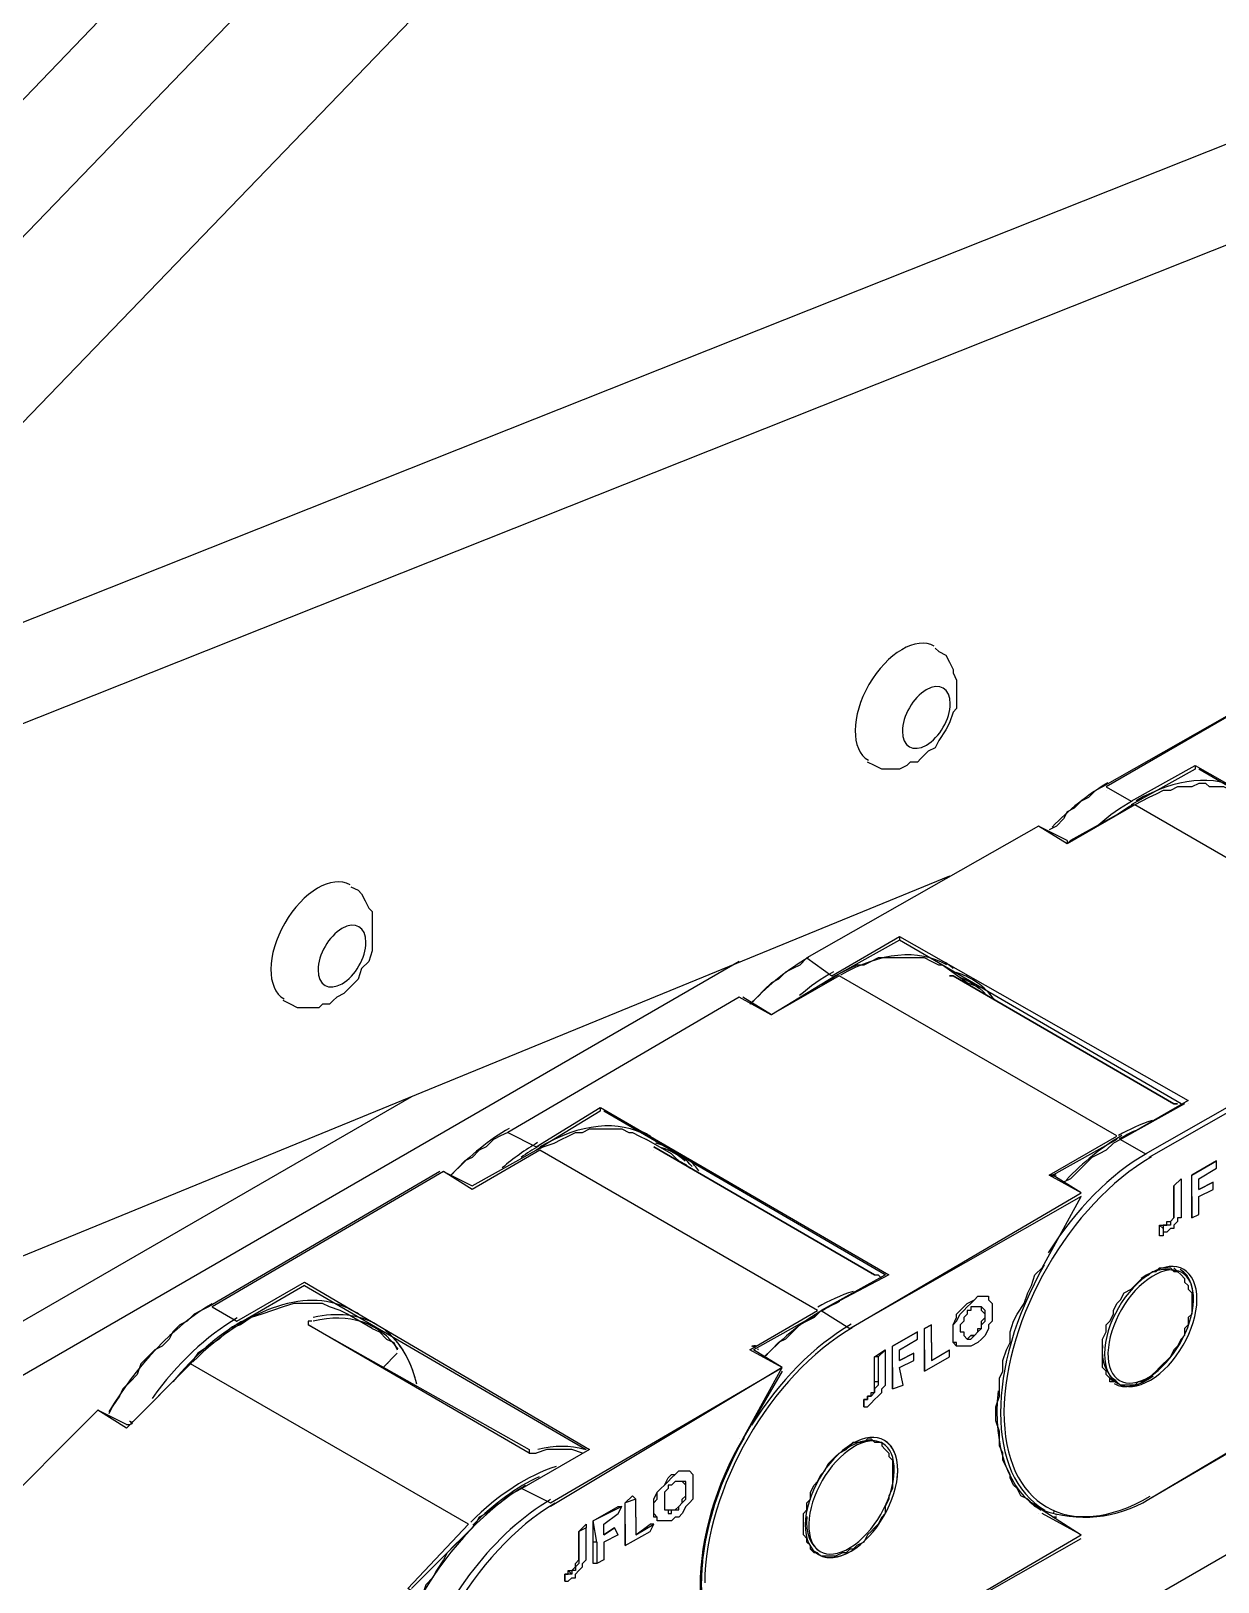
# Model space of a CAD drawing. Header units: millimetres. Extents: x 2758 to 41047, y 670 to 17125.
# Drawn here: x 35502.3 to 35641.1, y 7328.1 to 7509.6 of the extents above; entities that cross this region are included whole.
import ezdxf

# ---------------------------------------------------------------- set-up
doc = ezdxf.new("R2010")
doc.units = ezdxf.units.MM
doc.layers.add('PDF2_Geometría', color=7, linetype='Continuous')

# ---------------------------------------------------------------- blocks, each defined once
blk = doc.blocks.new('OH3A1-1$-$ASSY$$CENTER$TUB_-_v2$-$copia')
at = {"layer": 'PDF2_Geometría', "lineweight": -3}
for points in [[(16.26834954155816, 8.82084486219618), (16.51417287190755, 9.076667785644533)], [(16.57667541503906, 9.065836588541666), (16.42001512315538, 8.90334320068359)], [(16.28334893120659, 8.805011325412325), (16.53167215983073, 9.062500847710503)], [(17.39416164822048, 9.05416276719835), (16.53169674343533, 8.555849711100258)], [(16.41585286458333, 8.876675923665363), (16.80167049831814, 9.030003017849394)], [(16.42501831054687, 8.856675889756943), (16.81083594428168, 9.010002983940971)], [(16.78417629665798, 8.889172024197046), (16.76834360758463, 8.880005730523003), (16.76084391276042, 8.884172227647568), (16.70751274956597, 8.853340148925781), (16.71334584554036, 8.850006951226128), (16.7283452351888, 8.858339945475258)], [(16.66751098632812, 8.885838826497395), (16.66834428575304, 8.885005527072481), (16.67001088460286, 8.884172227647568), (16.67084418402778, 8.882505628797743), (16.67167748345269, 8.880839029947916), (16.67167748345269, 8.880005730523003), (16.6725107828776, 8.878339131673174), (16.6725107828776, 8.87667253282335), (16.6725107828776, 8.875839233398436), (16.6725107828776, 8.874172634548607), (16.6725107828776, 8.873339335123697), (16.6725107828776, 8.871672736273869), (16.67167748345269, 8.870839436848957), (16.67084418402778, 8.868339538574215), (16.67001088460286, 8.86667293972439), (16.66834428575304, 8.86417304144965), (16.66751098632812, 8.862506442599825), (16.6658443874783, 8.861673143174912), (16.66501108805339, 8.860839843749998), (16.66417778862847, 8.860006544325083), (16.66334448920356, 8.859173244900171), (16.66167789035373, 8.859173244900171), (16.66084459092882, 8.858339945475258), (16.65917799207899, 8.857506646050346), (16.65834469265408, 8.857506646050346), (16.65667809380425, 8.857506646050346), (16.65501149495442, 8.857506646050346), (16.6533448961046, 8.858339945475258), (16.65167829725477, 8.859173244900171)], [(16.76084391276041, 8.884172227647568), (16.70667945014105, 8.853340148925781), (16.70501285129123, 8.852506849500868), (16.7033462524414, 8.850840250651041), (16.70167965359157, 8.850006951226128), (16.70001305474175, 8.848340352376303), (16.69834645589192, 8.847507052951388), (16.697513156467, 8.845840454101562), (16.69584655761718, 8.844173855251732), (16.69417995876736, 8.843340555826822)], [(16.7283443874783, 8.858339097764757), (16.7283443874783, 8.85750579833984)], [(16.72834777832031, 8.858338250054253), (16.79584503173828, 8.820006476508244), (16.78001234266493, 8.8108401828342), (16.78667873806423, 8.807506985134546), (16.84084320068359, 8.838339063856337), (16.83334350585937, 8.8425055609809), (16.84917619493272, 8.851671854654947)], [(16.72917853461371, 8.858339097764757), (16.72917853461371, 8.858339097764757)], [(16.73917812771267, 8.85167270236545), (16.73751152886284, 8.852506001790365), (16.73667822943793, 8.852506001790365), (16.7350116305881, 8.853339301215279), (16.73334503173828, 8.853339301215279), (16.73167843288845, 8.853339301215279), (16.73084513346354, 8.85417260064019), (16.72917853461371, 8.85417260064019), (16.72751193576389, 8.853339301215279), (16.72584533691406, 8.853339301215279), (16.72417873806423, 8.853339301215279), (16.72251213921441, 8.852506001790365), (16.72084554036458, 8.852506001790365), (16.71917894151475, 8.85167270236545), (16.71751234266493, 8.850839402940537), (16.7158457438151, 8.850006103515625), (16.71417914496528, 8.849172804090712), (16.69917975531683, 8.840839809841578)], [(16.7283443874783, 8.85750579833984), (16.71334499782986, 8.849172804090712)], [(16.79501003689236, 8.819173177083332), (16.72917938232422, 8.857504950629338)], [(16.70751105414496, 8.852506001790363), (16.70751105414496, 8.852506001790363)], [(16.71417575412325, 8.849171956380207), (16.69834306504991, 8.840005662706162), (16.6916766696506, 8.844172159830727), (16.63751220703125, 8.81334008110894), (16.64334530300564, 8.809173583984373), (16.65917799207899, 8.818339877658419)], [(16.71334499782986, 8.849172804090712), (16.71334499782986, 8.849172804090712)], [(16.7791765001085, 8.811673482259113), (16.71417914496527, 8.849171956380207)], [(16.71417914496528, 8.848339504665796), (16.71417914496528, 8.848339504665796)], [(16.69834391276041, 8.840838962131075), (16.6916775173611, 8.84417215983073), (16.63751305474175, 8.81334008110894), (16.63584645589192, 8.811673482259115), (16.6341798570421, 8.8108401828342), (16.63251325819227, 8.810006883409287), (16.63084665934244, 8.808340284559462), (16.62918006049262, 8.807506985134546), (16.62751346164279, 8.805840386284721), (16.62584686279296, 8.804173787434896), (16.62418026394314, 8.802507188585068)], [(16.69167751736111, 8.844173007541231), (16.69167751736111, 8.844173007541231)], [(16.69834391276041, 8.840838962131075), (16.69834391276041, 8.840005662706162), (16.69917721218532, 8.840838962131075)], [(16.69834391276041, 8.840006510416666), (16.69834391276041, 8.840006510416666)], [(16.67083570692274, 8.83250257703993), (16.21168772379557, 8.644176907009548)], [(16.53084479437934, 8.8300052218967), (16.53251139322916, 8.829171922471787), (16.53334469265408, 8.828338623046875), (16.53417799207899, 8.826672024197046), (16.5350112915039, 8.825005425347221), (16.53584459092882, 8.82417212592231), (16.53584459092882, 8.822505527072481), (16.53584459092882, 8.820838928222656), (16.53584459092882, 8.820005628797743), (16.53584459092882, 8.818339029947918), (16.53584459092882, 8.817505730523003), (16.53584459092882, 8.815839131673178), (16.53584459092882, 8.815005832248263), (16.5350112915039, 8.812505933973524), (16.53334469265408, 8.810839335123699), (16.53251139322916, 8.808339436848957), (16.53084479437934, 8.806672837999132), (16.53001149495443, 8.805839538574215), (16.52917819552951, 8.805006239149305), (16.52751159667969, 8.80417293972439), (16.52667829725477, 8.80333964029948), (16.52584499782986, 8.802506340874565), (16.52417839898003, 8.802506340874565), (16.52334509955512, 8.801673041449654), (16.52167850070529, 8.801673041449654), (16.52001190185547, 8.801673041449654), (16.51834530300564, 8.801673041449654), (16.51667870415581, 8.802506340874565), (16.51501210530599, 8.80333964029948)], [(16.65917799207899, 8.818339029947916), (16.65917799207899, 8.817505730523003)], [(16.6591796875, 8.818339029947916), (16.72667694091797, 8.780007256401907), (16.71084425184462, 8.770840962727863), (16.71667734781901, 8.767507765028212), (16.77084181043837, 8.79833984375), (16.76417541503906, 8.802506340874565), (16.7791748046875, 8.811672634548607)], [(16.65917799207899, 8.817505730523003), (16.64417860243055, 8.809172736273869)], [(16.72500949435764, 8.779173956976996), (16.6591788397895, 8.817505730523003)], [(16.62167019314236, 8.812501695421007), (16.21502007378472, 8.577511257595486)], [(16.66917758517795, 8.811672634548607), (16.66834428575304, 8.811672634548607), (16.66667768690321, 8.812505933973524), (16.66501108805339, 8.813339233398438), (16.66417778862847, 8.813339233398438), (16.66251118977864, 8.813339233398438), (16.66084459092882, 8.813339233398438), (16.65917799207899, 8.813339233398438), (16.65751139322917, 8.813339233398438), (16.65584479437933, 8.813339233398438), (16.6541781955295, 8.813339233398438), (16.65251159667969, 8.812505933973524), (16.65084499782986, 8.811672634548607), (16.64917839898003, 8.811672634548607), (16.64751180013021, 8.810839335123697), (16.64584520128038, 8.810006035698782), (16.64417860243055, 8.809172736273869), (16.62917921278212, 8.800006442599825), (16.62251281738281, 8.80417293972439)], [(16.63751220703125, 8.812505933973524), (16.63751220703125, 8.812505933973524)], [(16.67501152886284, 8.807506137424044), (16.66917843288844, 8.811672634548607)], [(16.64500935872396, 8.809171888563368), (16.62917666965061, 8.800005594889322), (16.62167697482639, 8.804172092013888), (16.56751251220702, 8.772506713867188), (16.57417890760633, 8.769173516167532), (16.58917829725477, 8.77833980984158)], [(16.64334445529514, 8.809172736273869), (16.64334445529514, 8.809172736273869)], [(16.64501105414496, 8.808339436848957), (16.64501105414496, 8.808339436848957)], [(16.7100101047092, 8.771673414442274), (16.64501274956597, 8.809171888563368)], [(16.67084418402778, 8.809172736273869), (16.67084418402778, 8.809172736273869)], [(16.67167833116319, 8.809171888563368), (16.67084503173828, 8.809171888563368), (16.67167833116319, 8.809171888563368), (16.72334289550781, 8.779173109266493), (16.72417619493272, 8.779173109266493)], [(16.67167833116319, 8.809172736273869), (16.67167833116319, 8.809172736273869)], [(16.67167833116319, 8.809172736273869), (16.67167833116319, 8.809172736273869)], [(16.72417704264322, 8.779173109266493), (16.72334374321831, 8.779173109266493), (16.67167917887369, 8.809171888563368)], [(16.67501152886284, 8.807506137424044), (16.67751142713758, 8.806672837999132), (16.67917802598741, 8.805006239149305)], [(16.62167697482639, 8.804172092013888), (16.56751251220702, 8.772506713867188), (16.5658459133572, 8.771673414442274), (16.56417931450738, 8.77084011501736), (16.56251271565755, 8.769173516167532), (16.56084611680773, 8.768340216742622), (16.5591795179579, 8.766673617892794), (16.55751291910807, 8.765840318467882), (16.55584632025824, 8.764173719618055), (16.55417972140842, 8.76250712076823)], [(16.62167867024739, 8.803339640299477), (16.62167867024739, 8.803339640299477)], [(16.62167867024739, 8.803339640299477), (16.62167867024739, 8.803339640299477)], [(16.62917751736111, 8.800006442599825), (16.62917751736111, 8.800006442599825)], [(16.62917751736111, 8.799173143174912), (16.62917751736111, 8.799173143174912)], [(16.77167765299479, 8.797505696614582), (16.71751319037543, 8.766673617892794)], [(16.54500325520833, 8.780831231011282), (16.20418379041883, 8.58417256673177), (16.16001892089844, 8.507509019639754), (16.16001892089844, 8.36751471625434)], [(16.58917744954427, 8.778338962131075), (16.58917744954427, 8.777505662706162)], [(16.58918084038628, 8.778338962131075), (16.65667809380425, 8.739173889160156), (16.6408454047309, 8.730840894911024), (16.64751180013021, 8.726674397786457), (16.70167626274956, 8.758339775933157), (16.69417656792534, 8.762506273057724), (16.71000925699869, 8.771672566731771)], [(16.72584364149305, 8.779172261555988), (16.71084425184461, 8.770839267306856), (16.70917765299479, 8.770005967881941), (16.70751105414496, 8.768339369032116), (16.70584445529513, 8.767506069607204), (16.70417785644531, 8.766672770182291), (16.70251125759548, 8.765006171332464), (16.70084465874566, 8.763339572482638), (16.69917805989583, 8.76167297363281), (16.697511461046, 8.760839674207897)], [(16.72251213921441, 8.779173109266493), (16.72251213921441, 8.779173109266493)], [(16.72417873806423, 8.77833980984158), (16.72417873806423, 8.77833980984158)], [(16.72667778862847, 8.779173109266493), (16.72667778862847, 8.779173109266493)], [(16.58917744954427, 8.777506510416666), (16.57417805989583, 8.76834021674262)], [(16.65584309895833, 8.739173041449652), (16.59001244439019, 8.777504814995657)], [(16.55251227484809, 8.763339572482638), (16.5591786702474, 8.760006374782986), (16.57417805989583, 8.768339369032118), (16.57584465874566, 8.769172668457031), (16.5783445570204, 8.770005967881943), (16.58001115587023, 8.770839267306856), (16.58167775472005, 8.771672566731771), (16.58334435356987, 8.772505866156685), (16.5850109524197, 8.772505866156685), (16.58667755126953, 8.773339165581596), (16.58834415011936, 8.773339165581596), (16.59001074896918, 8.773339165581596), (16.59084404839409, 8.773339165581596), (16.59251064724392, 8.773339165581596), (16.59417724609375, 8.773339165581596), (16.59584384494358, 8.772505866156685), (16.59667714436849, 8.772505866156685), (16.59834374321831, 8.771672566731771), (16.60001034206814, 8.770839267306856)], [(16.56751166449653, 8.772506713867188), (16.56751166449653, 8.772506713867188)], [(16.60584513346354, 8.767506069607204), (16.60001203748915, 8.770839267306856)], [(16.71001180013021, 8.770839267306856), (16.69501241048177, 8.762506273057724)], [(16.71001180013021, 8.770839267306856), (16.71001180013021, 8.770839267306856)], [(16.57501051161024, 8.768338521321613), (16.55917782253689, 8.759172227647566), (16.55251142713758, 8.763338724772133), (16.49834696451822, 8.731673346625433), (16.50418006049262, 8.72834014892578), (16.52001274956597, 8.737506442599825)], [(16.57417805989583, 8.769172668457031), (16.57417805989583, 8.769172668457031)], [(16.57501220703125, 8.768339369032118), (16.57501220703125, 8.768339369032118)], [(16.64000956217448, 8.73084004720052), (16.57501220703125, 8.768338521321613)], [(16.60167778862847, 8.769172668457031), (16.60167778862847, 8.769172668457031)], [(16.60167778862847, 8.769172668457031), (16.60167778862847, 8.769172668457031)], [(16.60167778862847, 8.768339369032118), (16.60167778862847, 8.768339369032118)], [(16.60167948404948, 8.769171820746527), (16.65334404839409, 8.739173041449652), (16.654177347819, 8.739173041449652), (16.65501064724392, 8.738339742024738)], [(16.65334404839409, 8.739173041449652), (16.60167948404948, 8.769171820746527)], [(16.60584513346354, 8.767506069607204), (16.60667843288845, 8.766672770182291), (16.60751173231336, 8.765839470757378), (16.60917833116319, 8.765006171332464), (16.6100116305881, 8.76417287190755)], [(16.71084425184461, 8.770005967881943), (16.71084425184461, 8.770005967881943)], [(16.55167643229166, 8.763337877061632), (16.4975119696723, 8.73167249891493), (16.49584537082248, 8.730839199490015), (16.49417877197265, 8.730005900065102), (16.49251217312282, 8.728339301215279), (16.490845574273, 8.727506001790365), (16.48917897542317, 8.725839402940537), (16.48834567599825, 8.724172804090712), (16.48667907714843, 8.722506205240883), (16.48501247829861, 8.721672905815971), (16.48334587944878, 8.720006306966146), (16.48167928059895, 8.718339708116318), (16.48084598117404, 8.71583980984158), (16.47917938232421, 8.714173210991753), (16.47751278347439, 8.712506612141928), (16.47667948404947, 8.7108400132921), (16.47501288519965, 8.70834011501736), (16.47417958577474, 8.706673516167532)], [(16.55251057942708, 8.763339572482638), (16.55251057942708, 8.763339572482638)], [(16.71667819552951, 8.766672770182291), (16.71667819552951, 8.766672770182291)], [(16.73334418402778, 8.765839470757378), (16.72751108805339, 8.762506273057722)], [(16.72751193576389, 8.758339775933157), (16.72751193576389, 8.762506273057722), (16.73334503173828, 8.765839470757378)], [(16.72751193576389, 8.757506476508246), (16.72751193576389, 8.752506679958765), (16.72917853461371, 8.75333997938368), (16.72917853461371, 8.757506476508246), (16.73251173231337, 8.759173075358072), (16.73251173231337, 8.760839674207899), (16.72917853461371, 8.759173075358072), (16.72917853461371, 8.76167297363281), (16.73334503173828, 8.76417287190755), (16.73334503173828, 8.765839470757378)], [(16.55917867024739, 8.760006374782986), (16.55917867024739, 8.760006374782986)], [(16.70167711046007, 8.758339775933157), (16.69501071506076, 8.762506273057722)], [(16.69584486219618, 8.761672973632812), (16.69584486219618, 8.761672973632812)], [(16.72501118977864, 8.761672973632812), (16.72334459092882, 8.760006374782986), (16.72334459092882, 8.755006578233507), (16.72334459092882, 8.75333997938368), (16.72334459092882, 8.752506679958765), (16.7225112915039, 8.751673380533852), (16.7225112915039, 8.75084008110894), (16.72167799207899, 8.75084008110894), (16.72084469265408, 8.75084008110894), (16.72084469265408, 8.750006781684029), (16.72001139322916, 8.75084008110894)], [(16.72501118977864, 8.761672973632812), (16.72501118977864, 8.755839877658419), (16.72501118977864, 8.755006578233507), (16.72501118977864, 8.75333997938368), (16.72501118977864, 8.752506679958765), (16.72417789035373, 8.752506679958765), (16.72417789035373, 8.751673380533852), (16.72334459092882, 8.75084008110894), (16.72334459092882, 8.750006781684029), (16.7225112915039, 8.750006781684029), (16.72167799207899, 8.749173482259115), (16.72084469265408, 8.749173482259115), (16.72084469265408, 8.7483401828342)], [(16.72334459092882, 8.755006578233507), (16.72334459092882, 8.760006374782986), (16.72501118977864, 8.761672973632812)], [(16.72751193576389, 8.757506476508246), (16.72751193576389, 8.762506273057722)], [(16.72917853461371, 8.759173075358072), (16.73251173231337, 8.760839674207899)], [(16.55917867024739, 8.759173075358072), (16.55917867024739, 8.759173075358072)], [(16.70167711046007, 8.757505628797743), (16.64751264784071, 8.726673550075954)], [(16.69251166449653, 8.740839640299477), (16.70167795817057, 8.757505628797743)], [(16.69251166449653, 8.740839640299477), (16.70167795817057, 8.757505628797743)], [(16.70167880588107, 8.757506476508246), (16.70167880588107, 8.757506476508246)], [(16.72751193576389, 8.752506679958765), (16.72751193576389, 8.758339775933157)], [(16.72751193576389, 8.757506476508246), (16.72751193576389, 8.758339775933157)], [(16.72001139322916, 8.748339335123697), (16.72001139322916, 8.750839233398438), (16.72084469265407, 8.750839233398438), (16.72167799207899, 8.750839233398438), (16.72167799207899, 8.75167253282335), (16.7225112915039, 8.75167253282335), (16.72334459092882, 8.752505832248263), (16.72334459092882, 8.753339131673174), (16.72334459092882, 8.755005730523003)], [(16.72084554036458, 8.750005933973524), (16.72084554036458, 8.748339335123697), (16.72001224093967, 8.748339335123697)], [(16.65584479437933, 8.739172193739149), (16.6408454047309, 8.730839199490015), (16.63917880588108, 8.72917260064019), (16.63751220703125, 8.728339301215277), (16.63584560818142, 8.727506001790365), (16.63417900933159, 8.725839402940537), (16.63251241048177, 8.724172804090712), (16.63084581163194, 8.723339504665798), (16.62917921278212, 8.721672905815971), (16.62751261393229, 8.720006306966146)], [(16.65251159667969, 8.739173041449652), (16.65251159667969, 8.739173041449652)], [(16.65334404839409, 8.739173041449652), (16.654177347819, 8.739173041449652), (16.65501064724392, 8.738339742024738)], [(16.6541781955295, 8.738338894314236), (16.6541781955295, 8.738338894314236)], [(16.65501234266493, 8.738338894314236), (16.65501234266493, 8.738338894314236)], [(16.65667724609375, 8.739173041449652), (16.65667724609375, 8.739173041449652)], [(16.69251166449653, 8.684173583984375), (16.6908450656467, 8.685006883409287), (16.69001176622179, 8.6858401828342), (16.68917846679687, 8.686673482259115), (16.68751186794705, 8.687506781684029), (16.68667856852214, 8.689173380533852), (16.68584526909722, 8.690006679958765), (16.68501196967231, 8.69167327880859), (16.68501196967231, 8.692506578233507), (16.68417867024739, 8.694173177083332), (16.68334537082248, 8.695839775933157), (16.68334537082248, 8.697506374782986), (16.68251207139757, 8.699172973632812), (16.68251207139757, 8.700839572482638), (16.68251207139757, 8.702506171332466), (16.68167877197265, 8.705006069607204), (16.68167877197265, 8.706672668457031), (16.68167877197265, 8.708339267306856), (16.68251207139757, 8.710839165581596), (16.68251207139757, 8.712505764431423), (16.68251207139757, 8.715005662706162), (16.68334537082248, 8.71667226155599), (16.68334537082248, 8.719172159830727), (16.68417867024739, 8.721672058105465), (16.68501196967231, 8.723338656955294), (16.68501196967231, 8.725838555230032), (16.68584526909722, 8.728338453504774), (16.68667856852214, 8.7300050523546), (16.68834516737196, 8.732504950629341), (16.68917846679687, 8.73500484890408), (16.69001176622179, 8.736671447753906), (16.6908450656467, 8.739171346028646), (16.69251166449653, 8.740837944878471)], [(16.69251166449653, 8.740839640299477), (16.69251166449653, 8.740839640299477)], [(16.70917765299479, 8.714173210991753), (16.70834435356988, 8.714173210991753), (16.70834435356988, 8.715006510416666), (16.70751105414496, 8.71583980984158), (16.70751105414496, 8.716673109266493), (16.70667775472005, 8.717506408691406), (16.70667775472005, 8.718339708116316), (16.70667775472005, 8.719173007541231), (16.70667775472005, 8.720839606391058), (16.70667775472005, 8.721672905815971), (16.70667775472005, 8.723339504665798), (16.70667775472005, 8.724172804090712), (16.70751105414496, 8.725839402940535), (16.70751105414496, 8.727506001790363), (16.70834435356988, 8.728339301215277), (16.70917765299479, 8.730005900065102), (16.70917765299479, 8.730839199490015), (16.7100109524197, 8.73250579833984), (16.71084425184461, 8.733339097764754), (16.71167755126953, 8.735005696614582), (16.71334415011935, 8.735838996039496), (16.71417744954427, 8.736672295464407), (16.71501074896918, 8.737505594889322), (16.71584404839409, 8.738338894314236), (16.71751064724392, 8.739172193739149), (16.71834394666883, 8.740005493164062), (16.71917724609375, 8.740005493164062), (16.72001054551866, 8.740838792588972), (16.72084384494357, 8.740838792588972), (16.72167714436849, 8.740838792588972), (16.7225104437934, 8.740838792588972), (16.72334374321831, 8.740005493164062), (16.72417704264322, 8.740005493164062)], [(16.72417873806423, 8.740005493164062), (16.72501203748915, 8.739172193739149), (16.72584533691406, 8.738338894314236), (16.72584533691406, 8.737505594889322), (16.72667863633897, 8.736672295464407), (16.72667863633897, 8.735838996039497), (16.72751193576389, 8.735005696614582), (16.72751193576389, 8.734172397189669), (16.72751193576389, 8.73250579833984), (16.72751193576389, 8.73167249891493), (16.72751193576389, 8.730005900065102), (16.72667863633897, 8.72917260064019), (16.72667863633897, 8.727506001790365), (16.72584533691406, 8.72667270236545), (16.72584533691406, 8.725006103515625), (16.72501203748915, 8.724172804090712), (16.72417873806423, 8.722506205240883), (16.72334543863932, 8.721672905815971), (16.72251213921441, 8.720006306966146), (16.72167883978949, 8.719173007541231), (16.72084554036458, 8.718339708116318), (16.72001224093967, 8.717506408691406), (16.71917894151475, 8.716673109266493), (16.71834564208984, 8.71583980984158), (16.71751234266493, 8.715006510416666), (16.7158457438151, 8.714173210991753), (16.71501244439019, 8.714173210991753), (16.71417914496528, 8.713339911566841), (16.71334584554036, 8.713339911566841), (16.71167924669054, 8.713339911566841), (16.71084594726562, 8.713339911566841), (16.71001264784071, 8.714173210991753), (16.7091793484158, 8.714173210991753)], [(16.72334459092882, 8.740839640299477), (16.72417789035373, 8.740006340874565)], [(16.52001105414496, 8.736672295464407), (16.50417836507162, 8.727506001790363)], [(16.52001105414496, 8.736672295464407), (16.52001105414496, 8.736672295464407)], [(16.52001105414496, 8.736672295464407), (16.52001105414496, 8.736672295464407)], [(16.52001274956597, 8.736672295464407), (16.58584340413411, 8.698340521918402)], [(16.52001444498697, 8.737504747178818), (16.58667839898003, 8.698339674207899), (16.57084570990668, 8.689173380533852), (16.57751210530599, 8.6858401828342), (16.63167656792534, 8.717505560980904), (16.62417687310113, 8.721672058105465), (16.64000956217448, 8.730838351779513)], [(16.53001064724392, 8.730005900065102), (16.52834404839409, 8.730839199490015), (16.52584415011936, 8.73167249891493), (16.52417755126952, 8.73250579833984), (16.52167765299479, 8.73250579833984), (16.52001105414496, 8.73250579833984), (16.51751115587022, 8.73250579833984), (16.51501125759548, 8.73167249891493), (16.51251135932074, 8.730839199490015), (16.510011461046, 8.730005900065102), (16.50751156277127, 8.72917260064019), (16.50501166449653, 8.727506001790363), (16.50251176622179, 8.72667270236545), (16.50001186794705, 8.724172804090712), (16.49751196967231, 8.722506205240883), (16.49501207139756, 8.720839606391058), (16.49334547254774, 8.718339708116318), (16.47917938232422, 8.704173617892794)], [(16.49834526909722, 8.73167249891493), (16.49834526909722, 8.73167249891493)], [(16.64001125759548, 8.730839199490015), (16.64001125759548, 8.730839199490015)], [(16.67251247829861, 8.722506205240883), (16.67251247829861, 8.723339504665798), (16.6716791788737, 8.723339504665798), (16.6716791788737, 8.724172804090712), (16.6716791788737, 8.725006103515625), (16.6716791788737, 8.72667270236545), (16.6716791788737, 8.727506001790363), (16.67251247829861, 8.72917260064019), (16.67251247829861, 8.730005900065102), (16.67334577772352, 8.730839199490015), (16.67417907714844, 8.73167249891493), (16.67501237657335, 8.73250579833984), (16.67667897542317, 8.733339097764757), (16.67751227484808, 8.734172397189669), (16.678345574273, 8.734172397189669), (16.67917887369792, 8.734172397189669), (16.68001217312283, 8.734172397189669)], [(16.67667812771267, 8.725006103515625), (16.67584482828775, 8.725006103515625), (16.67667812771267, 8.725006103515625), (16.67751142713758, 8.725839402940537), (16.67751142713758, 8.72667270236545), (16.6783447265625, 8.72667270236545), (16.6783447265625, 8.727506001790365), (16.6783447265625, 8.728339301215279), (16.67917802598741, 8.72917260064019), (16.67917802598741, 8.730005900065102), (16.6783447265625, 8.730839199490015), (16.6783447265625, 8.73167249891493)], [(16.67667812771267, 8.733339097764757), (16.67667812771267, 8.733339097764757)], [(16.68001132541232, 8.734172397189669), (16.68001132541232, 8.734172397189669)], [(16.50417751736111, 8.727506001790363), (16.50417751736111, 8.727506001790363)], [(16.52084520128038, 8.727506001790363), (16.52084520128038, 8.727506001790363)], [(16.52084520128038, 8.727506001790363), (16.52084520128038, 8.727506001790363)], [(16.572509765625, 8.697506374782986), (16.52084520128038, 8.72750515407986)], [(16.5216793484158, 8.728338453504774), (16.52084604899088, 8.728338453504774), (16.52084604899088, 8.72750515407986), (16.5725106133355, 8.698339674207899), (16.5725106133355, 8.697506374782986), (16.57334391276042, 8.697506374782986), (16.57417721218533, 8.697506374782986)], [(16.52167765299479, 8.728339301215277), (16.52167765299479, 8.728339301215277)], [(16.52167765299479, 8.727506001790363), (16.52167765299479, 8.727506001790363)], [(16.52167765299479, 8.727506001790363), (16.52167765299479, 8.727506001790363)], [(16.53584459092882, 8.72667270236545), (16.53001149495442, 8.730005900065105)], [(16.64001125759548, 8.730005900065102), (16.62501186794704, 8.721672905815971)], [(16.6408454047309, 8.730005900065102), (16.6408454047309, 8.730005900065102)], [(16.66501193576389, 8.716673109266493), (16.66501193576389, 8.721672905815971), (16.66501193576389, 8.72667270236545), (16.66667853461371, 8.727506001790365)], [(16.66667853461371, 8.723339504665798), (16.66667853461371, 8.727506001790363), (16.66501193576389, 8.72667270236545)], [(16.53584459092882, 8.72667270236545), (16.53751118977864, 8.725839402940537), (16.53917778862847, 8.724172804090712), (16.5408443874783, 8.723339504665798), (16.54167768690321, 8.721672905815971)], [(16.64751180013021, 8.72667270236545), (16.64751180013021, 8.72667270236545)], [(16.65751139322916, 8.717506408691406), (16.65751139322916, 8.722506205240883), (16.66334448920355, 8.725839402940537)], [(16.65751139322916, 8.717505560980902), (16.65751139322916, 8.712505764431423), (16.6600112915039, 8.713339063856337), (16.65917799207899, 8.717505560980902), (16.66251118977864, 8.719172159830727), (16.66251118977864, 8.720838758680555), (16.65917799207899, 8.719172159830727), (16.65917799207899, 8.721672058105465), (16.66334448920355, 8.724171956380207), (16.66334448920355, 8.725838555230032)], [(16.66334533691406, 8.725839402940537), (16.65751224093967, 8.722506205240883)], [(16.66501193576389, 8.721672905815971), (16.66501193576389, 8.72667270236545)], [(16.66667853461371, 8.723339504665798), (16.66667853461371, 8.719173007541231), (16.67084503173828, 8.721672905815971)], [(16.67167833116319, 8.725006103515625), (16.67167833116319, 8.725006103515625)], [(16.67417738172743, 8.725006103515625), (16.67501068115234, 8.724172804090712), (16.67584398057725, 8.725006103515625)], [(16.71751234266493, 8.686673482259113), (16.77167680528429, 8.718338860405815), (16.76167721218533, 8.723338656955294)], [(16.53834533691406, 8.717505560980902), (16.54167853461371, 8.720838758680555)], [(16.53834533691406, 8.717505560980902), (16.54167853461371, 8.720838758680555)], [(16.54167853461371, 8.721672905815971), (16.54167853461371, 8.721672905815971)], [(16.54167853461371, 8.721672905815971), (16.54167853461371, 8.721672905815971)], [(16.54167853461371, 8.721672905815971), (16.54167853461371, 8.721672905815971)], [(16.63167826334635, 8.717505560980902), (16.62501186794704, 8.721672058105465)], [(16.62584431966146, 8.721672905815971), (16.62584431966146, 8.721672905815971)], [(16.6541781955295, 8.71417236328125), (16.6541781955295, 8.713339063856337), (16.6533448961046, 8.712505764431423), (16.6533448961046, 8.711672465006508), (16.65251159667969, 8.710839165581596), (16.65167829725477, 8.710839165581596), (16.65167829725477, 8.710005866156685), (16.65084499782986, 8.710005866156685), (16.65084499782986, 8.708339267306856), (16.65167829725477, 8.708339267306856), (16.65251159667969, 8.709172566731771), (16.6533448961046, 8.710005866156685), (16.6541781955295, 8.710839165581596), (16.65501149495442, 8.711672465006508), (16.65501149495442, 8.712505764431423), (16.65584479437933, 8.713339063856337), (16.65584479437933, 8.71417236328125), (16.65584479437933, 8.715838962131075), (16.65584479437933, 8.721672058105465)], [(16.65334404839409, 8.71417236328125), (16.65334404839409, 8.72000545925564), (16.65584394666883, 8.721672058105465)], [(16.65584479437933, 8.721672905815971), (16.6541781955295, 8.720006306966145), (16.6533448961046, 8.720006306966145)], [(16.6541781955295, 8.720006306966145), (16.6541781955295, 8.714173210991753), (16.6533448961046, 8.714173210991753)], [(16.65751139322916, 8.717506408691406), (16.65751139322916, 8.722506205240883)], [(16.65917799207899, 8.719172159830727), (16.66251118977864, 8.720838758680555)], [(16.66501193576389, 8.721672905815971), (16.66501193576389, 8.721672905815971)], [(16.66501193576389, 8.721672905815971), (16.66501193576389, 8.716673109266493), (16.67084503173828, 8.720006306966145), (16.67084503173828, 8.721672905815971)], [(16.66667853461371, 8.719173007541231), (16.67084503173828, 8.721672905815971)], [(16.6725107828776, 8.722506205240883), (16.6725107828776, 8.722506205240883)], [(16.49334377712673, 8.718338012695312), (16.4783443874783, 8.703338623046875), (16.47167799207899, 8.70750512017144), (16.42084672715929, 8.656673855251736), (16.42667982313368, 8.653340657552082), (16.44167921278211, 8.667506747775606)], [(16.49334547254774, 8.718339708116318), (16.49334547254774, 8.718339708116318)], [(16.55834282769097, 8.680840386284721), (16.49334547254774, 8.718338860405815)], [(16.63167656792534, 8.717505560980902), (16.57751210530599, 8.685006883409285)], [(16.6225111219618, 8.700839572482638), (16.63167741563585, 8.717505560980904)], [(16.63167826334635, 8.716672261555988), (16.6225119696723, 8.700839572482638)], [(16.63167826334635, 8.717505560980902), (16.63167826334635, 8.717505560980902)], [(16.65751139322916, 8.712505764431423), (16.65751139322916, 8.717505560980902)], [(16.65751139322916, 8.717505560980902), (16.65751139322916, 8.717505560980902)], [(16.71751234266493, 8.686673482259113), (16.77084350585937, 8.718338860405815)], [(16.65084499782986, 8.708339267306856), (16.65084499782986, 8.710005866156685), (16.65167829725477, 8.710005866156685), (16.65167829725477, 8.710839165581596), (16.65251159667969, 8.710839165581596), (16.65251159667969, 8.711672465006512), (16.6533448961046, 8.711672465006512), (16.6533448961046, 8.712505764431423), (16.6533448961046, 8.713339063856337), (16.6533448961046, 8.71417236328125)], [(16.70834520128038, 8.715005662706162), (16.70917850070529, 8.71417236328125)], [(16.47834269205729, 8.704171074761282), (16.47167629665798, 8.707504272460938), (16.42084503173828, 8.656673007541231), (16.41834513346354, 8.654173109266493), (16.41667853461371, 8.652506510416666), (16.41501193576388, 8.650006612141924), (16.41334533691406, 8.647506713867188), (16.41167873806423, 8.645006815592447), (16.41001213921441, 8.642506917317707), (16.40834554036458, 8.640007019042965), (16.40667894151475, 8.637507120768227), (16.40501234266493, 8.634173923068575), (16.40417904324001, 8.631674024793837), (16.40251244439019, 8.629174126519096), (16.40167914496527, 8.625840928819441), (16.40084584554036, 8.623341030544704), (16.40001254611545, 8.620841132269964), (16.39917924669054, 8.617507934570312), (16.39917924669054, 8.615008036295572)], [(16.47167799207899, 8.707505967881943), (16.47167799207899, 8.707505967881943)], [(16.47167799207899, 8.707505967881943), (16.47167799207899, 8.707505967881943)], [(16.4783443874783, 8.704172770182291), (16.47917768690321, 8.704172770182291)], [(16.58667670355903, 8.698338826497395), (16.57084401448568, 8.689172532823347), (16.56917741563585, 8.688339233398436), (16.56751081678602, 8.687505933973522), (16.5658442179362, 8.685839335123697), (16.56417761908637, 8.685006035698782), (16.56251102023654, 8.683339436848957), (16.56084442138672, 8.682506137424044), (16.56001112196181, 8.680839538574215), (16.55834452311198, 8.67917293972439), (16.55667792426215, 8.677506340874565), (16.55501132541233, 8.675839742024738), (16.5533447265625, 8.67417314317491), (16.55251142713759, 8.672506544325083), (16.55084482828776, 8.670006646050346), (16.55001152886284, 8.66834004720052), (16.54834493001302, 8.666673448350691), (16.54751163058811, 8.664173550075954)], [(16.5850118001302, 8.697506374782986), (16.58251190185547, 8.698339674207899), (16.58001200358073, 8.698339674207899), (16.57667880588108, 8.698339674207899), (16.57417890760633, 8.697506374782986)], [(16.58667839898003, 8.698338826497395), (16.58667839898003, 8.698338826497395)], [(16.62167867024739, 8.700839572482638), (16.62167867024739, 8.700839572482638)], [(16.64001125759548, 8.674173143174912), (16.63917795817057, 8.674173143174912), (16.63834465874566, 8.675006442599825), (16.63834465874566, 8.67583974202474), (16.63751135932075, 8.676673041449654), (16.63751135932075, 8.677506340874565), (16.63667805989583, 8.678339640299477), (16.63667805989583, 8.67917293972439), (16.63667805989583, 8.680839538574215), (16.63667805989583, 8.681672837999132), (16.63667805989583, 8.683339436848957), (16.63751135932075, 8.684172736273872), (16.63751135932075, 8.685839335123697), (16.63834465874566, 8.68667263454861), (16.63834465874566, 8.688339233398438), (16.63917795817057, 8.690005832248263), (16.64001125759548, 8.690839131673178), (16.64084455702039, 8.692505730523003), (16.64167785644531, 8.693339029947916), (16.64251115587022, 8.695005628797743), (16.64334445529514, 8.695838928222656), (16.64417775472005, 8.696672227647568), (16.64501105414496, 8.697505527072481), (16.64667765299479, 8.698338826497396), (16.64751095241969, 8.69917212592231), (16.64834425184461, 8.700005425347221), (16.64917755126953, 8.700005425347221), (16.65084415011936, 8.700005425347221), (16.65167744954427, 8.700838724772133), (16.65251074896918, 8.700838724772133), (16.65334404839409, 8.700005425347221), (16.654177347819, 8.700005425347221), (16.65501064724392, 8.700005425347221)], [(16.65501064724392, 8.700005425347221), (16.65501064724392, 8.699172125922308), (16.65584394666883, 8.698338826497395), (16.65667724609375, 8.697505527072481), (16.65667724609375, 8.696672227647566), (16.65751054551866, 8.695838928222656), (16.65751054551866, 8.695005628797743), (16.65751054551866, 8.69417232937283), (16.65751054551866, 8.692505730523003), (16.65751054551866, 8.69167243109809), (16.65751054551866, 8.690005832248263), (16.65751054551866, 8.689172532823347), (16.65667724609375, 8.687505933973524), (16.65667724609375, 8.68667263454861), (16.65584394666883, 8.685006035698782), (16.65584394666883, 8.683339436848957), (16.65501064724392, 8.682506137424044), (16.654177347819, 8.680839538574215), (16.65334404839409, 8.680006239149305), (16.65251074896918, 8.67917293972439), (16.65167744954427, 8.678339640299477), (16.65084415011936, 8.676673041449652), (16.64917755126953, 8.675839742024738), (16.64834425184461, 8.675006442599825), (16.64751095241969, 8.675006442599825), (16.64667765299479, 8.67417314317491), (16.64584435356988, 8.67417314317491), (16.64417775472005, 8.67333984375), (16.64334445529514, 8.67333984375), (16.64251115587022, 8.67333984375), (16.64167785644531, 8.67333984375), (16.64084455702039, 8.67333984375), (16.64001125759548, 8.67417314317491)], [(16.65334404839409, 8.700005425347221), (16.65501064724392, 8.700005425347221)], [(16.572511461046, 8.697506374782986), (16.572511461046, 8.697506374782986)], [(16.572511461046, 8.697506374782986), (16.57334476047092, 8.697506374782986), (16.57417805989583, 8.697506374782986)], [(16.57417805989583, 8.697506374782986), (16.57417805989583, 8.697506374782986)], [(16.60251193576389, 8.681672837999132), (16.60251193576389, 8.682506137424044), (16.60167863633898, 8.682506137424044), (16.60167863633898, 8.683339436848957), (16.60167863633898, 8.684172736273872), (16.60167863633898, 8.685839335123697), (16.60167863633898, 8.68667263454861), (16.60251193576389, 8.688339233398438), (16.6033452351888, 8.68917253282335), (16.60417853461371, 8.690005832248263), (16.60501183403862, 8.691672431098091), (16.60584513346354, 8.692505730523003), (16.60667843288845, 8.692505730523003), (16.60751173231337, 8.693339029947916), (16.60834503173828, 8.693339029947916), (16.60917833116319, 8.693339029947916), (16.61001163058811, 8.693339029947916)], [(16.60501098632812, 8.68417273627387), (16.60584428575304, 8.68417273627387), (16.60667758517795, 8.68417273627387), (16.60751088460286, 8.685006035698782), (16.60834418402778, 8.685839335123697), (16.60834418402778, 8.68667263454861), (16.60917748345269, 8.687505933973524), (16.60917748345269, 8.688339233398436), (16.60917748345269, 8.689172532823347), (16.60917748345269, 8.690005832248263), (16.60834418402778, 8.690839131673174)], [(16.60667758517795, 8.692505730523003), (16.60667758517795, 8.692505730523003)], [(16.6100107828776, 8.693339029947916), (16.6100107828776, 8.693339029947916)], [(16.57167900933159, 8.68917253282335), (16.57167900933159, 8.68917253282335)], [(16.59501139322916, 8.675839742024738), (16.59501139322916, 8.680839538574215), (16.59501139322916, 8.685839335123697), (16.59667799207899, 8.687505933973522)], [(16.59751213921441, 8.682506137424044), (16.59751213921441, 8.68667263454861), (16.5966788397895, 8.687505933973524)], [(16.71667819552951, 8.687505933973524), (16.71667819552951, 8.687505933973524)], [(16.57751125759548, 8.685839335123697), (16.57751125759548, 8.685839335123697)], [(16.58751085069444, 8.676673041449652), (16.58751085069444, 8.681672837999129), (16.59334394666883, 8.685006035698782)], [(16.59334479437934, 8.685006035698782), (16.59417809380425, 8.685006035698782), (16.58751169840495, 8.681672837999129)], [(16.59334479437934, 8.678339640299477), (16.59251149495443, 8.680006239149305), (16.59001159667969, 8.678339640299477), (16.59001159667969, 8.680839538574215), (16.59334479437934, 8.683339436848957), (16.59417809380425, 8.685006035698782)], [(16.59501139322916, 8.680839538574215), (16.59501139322916, 8.685839335123697)], [(16.59751213921441, 8.68667263454861), (16.59501224093967, 8.685839335123697)], [(16.60167778862847, 8.68417273627387), (16.60167778862847, 8.68417273627387)], [(16.69251166449653, 8.68417273627387), (16.69001176622179, 8.685839335123697)], [(16.69251166449653, 8.68417273627387), (16.70167795817057, 8.678339640299477)], [(16.44168090820312, 8.6675050523546), (16.50834486219618, 8.62917327880859), (16.49417877197265, 8.614173889160156), (16.50001186794705, 8.610840691460503), (16.55084313286675, 8.661671956380207), (16.54417673746745, 8.665838453504774), (16.55834282769097, 8.680837843153212)], [(16.55917697482639, 8.6800053914388), (16.54501088460286, 8.665839301215277)], [(16.55834452311198, 8.680006239149305), (16.55834452311198, 8.680006239149305)], [(16.58251105414496, 8.66917249891493), (16.58167775472005, 8.66917249891493), (16.58084445529514, 8.66917249891493), (16.58084445529514, 8.667505900065102), (16.58167775472005, 8.667505900065102), (16.58251105414496, 8.668339199490015), (16.58334435356987, 8.668339199490015), (16.58334435356987, 8.66917249891493), (16.58417765299479, 8.67000579833984), (16.5850109524197, 8.670839097764757), (16.5850109524197, 8.671672397189669), (16.58584425184462, 8.672505696614582), (16.58584425184462, 8.673338996039496), (16.58584425184462, 8.675005594889322), (16.58584425184462, 8.680005391438803)], [(16.58584425184461, 8.680838690863714), (16.58584425184461, 8.6800053914388), (16.58417765299479, 8.679172092013888), (16.58417765299479, 8.673338996039496), (16.58417765299479, 8.672505696614582), (16.58417765299479, 8.671672397189669), (16.58334435356987, 8.670839097764754), (16.58334435356987, 8.67000579833984), (16.58251105414496, 8.67000579833984), (16.58251105414496, 8.66917249891493), (16.58167775472005, 8.67000579833984)], [(16.58417765299479, 8.67333984375), (16.58417765299479, 8.67917293972439), (16.58584425184461, 8.680839538574215)], [(16.58834499782986, 8.676673041449652), (16.58751169840495, 8.681672837999129)], [(16.59001159667969, 8.678339640299477), (16.59251149495442, 8.680006239149305)], [(16.59501139322916, 8.680839538574215), (16.59501139322916, 8.680839538574215)], [(16.59501139322916, 8.680839538574215), (16.59501139322916, 8.67583974202474), (16.60084448920355, 8.67917293972439), (16.60167778862847, 8.680839538574215)], [(16.59751213921441, 8.682506137424044), (16.59751213921441, 8.67833964029948), (16.60167863633897, 8.680839538574215), (16.60084533691406, 8.680839538574215)], [(16.59751213921441, 8.678339640299477), (16.60084533691406, 8.680839538574215)], [(16.60334438747829, 8.681672837999132), (16.60251108805338, 8.681672837999132)], [(16.64751180013021, 8.646673414442274), (16.70167626274956, 8.678338792588974), (16.69250996907552, 8.683338589138454)], [(16.69167751736111, 8.683339436848957), (16.69167751736111, 8.683339436848957)], [(16.69501071506076, 8.683339436848957), (16.69501071506076, 8.683339436848957)], [(16.69501071506076, 8.682506137424044), (16.69584401448567, 8.682506137424044)], [(16.69501071506076, 8.682506137424044), (16.69501071506076, 8.682506137424044)], [(16.69501071506076, 8.682506137424044), (16.69501071506076, 8.682506137424044)], [(16.69584486219618, 8.682506137424044), (16.69501156277126, 8.682506137424044)], [(16.69584486219618, 8.682506137424044), (16.69584486219618, 8.682506137424044)], [(16.58751085069444, 8.671673244900173), (16.58751085069444, 8.676673041449652)], [(16.58834499782986, 8.676673041449652), (16.58751169840495, 8.676673041449652)], [(16.58834499782986, 8.676673041449652), (16.58834499782986, 8.671673244900173), (16.58751169840495, 8.671673244900173)], [(16.59334479437934, 8.678339640299477), (16.59001159667969, 8.676673041449652), (16.59001159667969, 8.672506544325087), (16.58834499782986, 8.671673244900173)], [(16.64751180013021, 8.646673414442274), (16.70167626274956, 8.677505493164062)], [(16.70167880588107, 8.678339640299477), (16.70167880588107, 8.678339640299477)], [(16.70167880588107, 8.678339640299477), (16.70167880588107, 8.678339640299477)], [(16.58084445529514, 8.667505900065102), (16.58084445529514, 8.66917249891493), (16.58167775472005, 8.66917249891493), (16.58167775472005, 8.67000579833984), (16.58251105414496, 8.67000579833984), (16.58334435356987, 8.670839097764757), (16.58334435356987, 8.671672397189669), (16.58417765299479, 8.672505696614582), (16.58417765299479, 8.673338996039496)], [(16.63834465874566, 8.675006442599825), (16.64001125759548, 8.674173143174912)]]:
    blk.add_lwpolyline(points, dxfattribs=at)
for points in [[(16.67584567599825, 8.722506205240883), (16.67501237657335, 8.722506205240883), (16.67417907714844, 8.722506205240883), (16.67334577772352, 8.722506205240883), (16.67251247829861, 8.722506205240883), (16.6716791788737, 8.723339504665798), (16.6716791788737, 8.724172804090712), (16.6716791788737, 8.725006103515625), (16.6716791788737, 8.72667270236545), (16.6716791788737, 8.727506001790363), (16.67251247829861, 8.728339301215277), (16.67334577772352, 8.730005900065102), (16.67417907714844, 8.730839199490015), (16.67501237657335, 8.73167249891493), (16.67584567599825, 8.73250579833984), (16.67667897542317, 8.733339097764757), (16.67751227484808, 8.734172397189669), (16.678345574273, 8.734172397189669), (16.67917887369792, 8.734172397189669), (16.68001217312283, 8.734172397189669), (16.68001217312283, 8.733339097764757), (16.68084547254774, 8.73250579833984), (16.68084547254774, 8.73167249891493), (16.68084547254774, 8.730839199490015), (16.68084547254774, 8.730005900065102), (16.68084547254774, 8.728339301215277), (16.68001217312283, 8.727506001790363), (16.68001217312283, 8.72667270236545), (16.67917887369792, 8.725006103515625), (16.678345574273, 8.724172804090712), (16.67751227484808, 8.723339504665798)], [(16.67334493001302, 8.72667270236545), (16.67334493001302, 8.725839402940537), (16.67417822943793, 8.725839402940537), (16.67417822943793, 8.725006103515625), (16.67501152886284, 8.724172804090712), (16.67584482828775, 8.724172804090712), (16.67667812771267, 8.725006103515625), (16.67751142713758, 8.725839402940537), (16.6783447265625, 8.72667270236545), (16.6783447265625, 8.727506001790365), (16.67917802598741, 8.728339301215279), (16.67917802598741, 8.72917260064019), (16.67917802598741, 8.730005900065105), (16.67917802598741, 8.730839199490015), (16.6783447265625, 8.73167249891493), (16.67751142713758, 8.73167249891493), (16.67667812771267, 8.73167249891493), (16.67584482828775, 8.73167249891493), (16.67584482828775, 8.730839199490015), (16.67501152886284, 8.730839199490015), (16.67501152886284, 8.730005900065105), (16.67417822943793, 8.72917260064019), (16.67417822943793, 8.728339301215279), (16.67334493001302, 8.727506001790365)], [(16.60667758517795, 8.682506137424044), (16.60584428575304, 8.681672837999132), (16.60501098632812, 8.681672837999132), (16.60417768690321, 8.681672837999132), (16.60334438747829, 8.681672837999132), (16.60251108805338, 8.681672837999132), (16.60251108805338, 8.682506137424044), (16.60167778862847, 8.683339436848957), (16.60167778862847, 8.684172736273872), (16.60167778862847, 8.685839335123699), (16.60251108805338, 8.68667263454861), (16.60251108805338, 8.688339233398438), (16.60334438747829, 8.68917253282335), (16.60417768690321, 8.690005832248263), (16.60501098632812, 8.690839131673178), (16.60584428575304, 8.691672431098091), (16.60667758517795, 8.692505730523003), (16.60751088460286, 8.693339029947918), (16.60834418402778, 8.693339029947918), (16.60917748345269, 8.693339029947918), (16.6100107828776, 8.693339029947918), (16.61084408230252, 8.692505730523003), (16.61084408230252, 8.691672431098091), (16.61084408230252, 8.690005832248263), (16.61084408230252, 8.68917253282335), (16.61084408230252, 8.688339233398438), (16.61084408230252, 8.68667263454861), (16.6100107828776, 8.685839335123699), (16.60917748345269, 8.685006035698782), (16.60834418402778, 8.683339436848957), (16.60751088460286, 8.682506137424044)], [(16.60417853461371, 8.685839335123697), (16.60417853461371, 8.685006035698782), (16.60417853461371, 8.68417273627387), (16.60501183403862, 8.68417273627387), (16.60501183403862, 8.683339436848957), (16.60584513346354, 8.683339436848957), (16.60584513346354, 8.68417273627387), (16.60667843288845, 8.68417273627387), (16.60751173231337, 8.68417273627387), (16.60751173231337, 8.685006035698782), (16.60834503173828, 8.685839335123697), (16.60917833116319, 8.68667263454861), (16.60917833116319, 8.687505933973524), (16.60917833116319, 8.688339233398438), (16.60917833116319, 8.68917253282335), (16.60917833116319, 8.690005832248263), (16.60917833116319, 8.690839131673174), (16.60834503173828, 8.690839131673174), (16.60751173231337, 8.690839131673174), (16.60667843288845, 8.690839131673174), (16.60584513346354, 8.690005832248263), (16.60501183403862, 8.690005832248263), (16.60501183403862, 8.68917253282335), (16.60417853461371, 8.688339233398438), (16.60417853461371, 8.687505933973524), (16.60417853461371, 8.68667263454861)]]:
    blk.add_lwpolyline(points, close=True, dxfattribs=at)
for centre, radius, start, end in [((16.73828136214137, 8.802739325303685), 0.0598562751872389, 120.5557548232178, 136.5199067091111), ((16.74113691777751, 8.802868047073511), 0.054645551120532, 120.1575894248044, 130.3610924656392), ((16.73911883647092, 8.806122887587676), 0.0500129212259779, 120.2798869345887, 125.3646337465181), ((16.66828081959137, 8.761905110369572), 0.0598562751638446, 120.5557548194449, 136.5199067116427), ((16.66096043546608, 8.79795239526358), 0.0168372113034898, 50.17935909562066, 59.97588290612121), ((16.67113807064117, 8.762867979294818), 0.0546455510761842, 120.1575894243913, 130.3610924734696), ((16.66995074540423, 8.766122820149405), 0.0500129207748288, 120.2798869095202, 125.3646337673558), ((16.66759995765083, 8.793705122019862), 0.0169204140175415, 60.03652367284953, 73.60609736328303), ((16.66760172107492, 8.793727708923388), 0.0160672372723919, 50.21366070733993, 69.78325162149368), ((16.6673944476811, 8.793454568555148), 0.0172408019434389, 40.64605631224877, 59.85597329108325), ((16.66650655003021, 8.792586885375242), 0.0184806116112313, 36.7717193535069, 46.21637246839273), ((16.73002462127814, 8.73807054870546), 0.0390339801791126, 107.494361146206, 120.2650699600551), ((16.59095989315973, 8.757952327780448), 0.0168372109009379, 50.17935896528715, 59.97588301076847), ((16.74161455983046, 8.72023844369839), 0.05985627517013, 120.5557548211375, 136.5199067116152), ((16.73191233133158, 8.734417362364391), 0.0423369466157106, 114.5908317364693, 120.2771245738819), ((16.60215605419656, 8.722594150004479), 0.0549757431054597, 120.1819314121827, 130.7720906130195), ((16.59999031305401, 8.7260523853939), 0.0500930574537586, 120.277248424928, 125.823044767047), ((16.59758009445529, 8.753659309185712), 0.0169705420079461, 60.05218951597036, 74.44544150760768), ((16.59841573270307, 8.753696644818495), 0.016102986190127, 48.76107180586259, 71.23584048442045), ((16.59736600573208, 8.753417996342082), 0.017286935499032, 39.92639821554025, 59.83521330526275), ((16.59729288344064, 8.75253907417467), 0.0185468498270149, 36.22943972402798, 46.21476661409647), ((16.69313168469336, 8.763177931651876), 0.0022107350059845, 340.7843432626186, 347.718126962623), ((16.65195639834101, 8.726554088082363), 0.0130985478051707, 73.598879144541, 74.47051871732202), ((16.66011252091253, 8.697850256975528), 0.0392700985623396, 107.5184823234769, 120.7298235518071), ((16.66285267318884, 8.694209321523072), 0.0425704754877333, 114.6049792899267, 120.7266192457024), ((16.52139966646918, 8.716632445303022), 0.0174637382761057, 50.21091203114032, 51.87978324600839), ((16.6241709639029, 8.722280372932795), 0.0019954048069439, 340.5811219168804, 348.4971281466846), ((16.50650982638507, 8.709957387225929), 0.0339955507349546, 14.2393218331435, 14.65046010888523), ((16.70234712286003, 8.712063015507411), 0.0295737031325797, 250.574890539217, 300.8462957378061)]:
    blk.add_arc(centre, radius, start, end, dxfattribs=at)
blk.add_ellipse((16.63789256957997, 8.681905482102987), major_axis=(0.0147154389835265, 0.0380242668143157), ratio=0.5440900337914071, start_param=1.26928374077728, end_param=3.108824275619372, dxfattribs=at)
for points in [[(16.66730244954427, 8.886272854275171), (16.66311781247457, 8.888689005957707), (16.65627439753214, 8.884670551088117), (16.65201748741997, 8.877297825283472)], [(16.65201748741997, 8.877297825283472), (16.64776057772445, 8.86992510020044), (16.64770177311367, 8.861989304012724), (16.65188641018337, 8.859573152330185)], [(16.66541994094848, 8.876057555940413), (16.66232414457533, 8.874275333192614), (16.6598179965549, 8.869934827592637), (16.65982225206163, 8.866362677680119)], [(16.67103265126546, 8.872816854476927), (16.67102839575873, 8.876389004389443), (16.66851573732164, 8.877839778688214), (16.66541994094848, 8.876057555940413)], [(16.6654349623786, 8.863121976216632), (16.66853075875176, 8.864904198964435), (16.67103690677218, 8.869244704564412), (16.67103265126546, 8.872816854476927)], [(16.65982225206163, 8.866362677680119), (16.65982650756836, 8.862790527767604), (16.66233916600545, 8.861339753468828), (16.6654349623786, 8.863121976216632)], [(16.73938327365451, 8.852529737684462), (16.73278050952487, 8.85634208255344), (16.72383637415674, 8.855474387917836), (16.71451855617099, 8.850118347803752)], [(16.53063625759548, 8.830439249674477), (16.52645162052578, 8.83285540135701), (16.51960820558336, 8.828836946487426), (16.51535129547118, 8.82146422068278)], [(16.51535129547118, 8.82146422068278), (16.51109438577567, 8.814091495599744), (16.51103558116489, 8.806155699412027), (16.51522021823459, 8.803739547729492)], [(16.53436645931667, 8.816983249876232), (16.53436220380995, 8.820555399788748), (16.53184954537286, 8.822006174087523), (16.5287537489997, 8.82022395133972)], [(16.5287537489997, 8.82022395133972), (16.52565795262654, 8.818441728591917), (16.52315180460612, 8.814101222991942), (16.52315606011284, 8.810529073079424)], [(16.52876877042982, 8.807288371615938), (16.53186456680298, 8.80907059436374), (16.5343707148234, 8.813411099963716), (16.53436645931667, 8.816983249876232)], [(16.67021687825521, 8.811696370442707), (16.66361411412557, 8.815508715311683), (16.65466997875743, 8.814641020676083), (16.64535216077168, 8.809284980561998)], [(16.52315606011284, 8.810529073079424), (16.52316031561957, 8.806956923166908), (16.52567297405667, 8.805506148868133), (16.52876877042982, 8.807288371615938)], [(16.60021803114149, 8.771696302625868), (16.59354021920098, 8.775551979064941), (16.58447011375427, 8.774619425879582), (16.57504658783806, 8.769106967078315)], [(16.56785074869791, 8.773449367947048), (16.56328229988945, 8.770823033014933), (16.55875969547695, 8.767194576263428), (16.55453551016913, 8.762766474193997)], [(16.7170172797309, 8.767615424262152), (16.70852615186903, 8.762734624226887), (16.70032921494378, 8.754472201029456), (16.69394208166334, 8.74435658984714)], [(16.7180684407552, 8.766808403862846), (16.69910879072274, 8.75577344779862), (16.68367608495669, 8.72904488058938), (16.68359859214401, 8.707108589762582)], [(16.69545321994357, 8.762222290039062), (16.69522169155544, 8.762347628699409), (16.69490977202521, 8.762453408983017), (16.69458575333489, 8.762516638225977)], [(16.69581773546006, 8.762328253851996), (16.69582290988498, 8.762564268112182), (16.69527951939899, 8.76264914809333), (16.69460446527269, 8.762517488267685)], [(16.69303046332465, 8.741461012098524), (16.67933893712362, 8.717748068703544), (16.67938584857517, 8.692089433458117), (16.69313547346327, 8.684150589836968)], [(16.72873545816209, 8.733435711542766), (16.72878713671366, 8.740357633378771), (16.72398984972636, 8.743127520667182), (16.71802021831936, 8.739622543123032)], [(16.72793127928119, 8.733220659553737), (16.72810147666931, 8.739697936375935), (16.72376097106933, 8.742204084396361), (16.71823640102089, 8.738818348440592)], [(16.71802021831936, 8.739622543123032), (16.71205058691236, 8.736117565578885), (16.70717036883036, 8.727665305879379), (16.70711941189236, 8.720742967393662)], [(16.71823640102089, 8.738818348440592), (16.71271183055581, 8.73543261176321), (16.70809493467543, 8.727436411115857), (16.70792473687066, 8.720959133572048)], [(16.72438557942708, 8.739718967013888), (16.72207064310709, 8.74105557929145), (16.71886441887749, 8.740555237664116), (16.71568036905924, 8.73836019982232)], [(16.72778998480903, 8.731665717230902), (16.72828083695305, 8.735823735131158), (16.72717595375909, 8.739071115281844), (16.72480400996738, 8.74044064288669)], [(16.53104994032118, 8.73086208767361), (16.52129588974846, 8.736493941836885), (16.50676839552985, 8.731783741633096), (16.49388536186324, 8.718811474277496)], [(16.49837748209635, 8.732437981499565), (16.48935136519538, 8.72715887345208), (16.48070929632526, 8.71809217821863), (16.47424338680564, 8.70711856112904)], [(16.64118448893229, 8.730949401855465), (16.63661604012383, 8.728323066923352), (16.63209343571133, 8.724694610171847), (16.6278692504035, 8.720266508102418)], [(16.71761961513095, 8.715361444685191), (16.72314418559604, 8.718747181362575), (16.72776108147642, 8.72674338200993), (16.72793127928119, 8.733220659553737)], [(16.71783465173509, 8.714556135813396), (16.7238042838637, 8.718061112940893), (16.7286845019457, 8.726513372640397), (16.72873545816209, 8.733435711542766)], [(16.50421142578125, 8.729104783799912), (16.4970838356018, 8.72493577448527), (16.49014862378438, 8.718375318739147), (16.48432614051692, 8.710295840707351)], [(16.50526767306858, 8.728302001953125), (16.49966506534152, 8.724984415266249), (16.49415317323473, 8.720137502246432), (16.48921397293938, 8.714184406704373)], [(16.54186672634548, 8.721796671549477), (16.53750510660807, 8.728010749181111), (16.53040268334389, 8.730359458082832), (16.52201449004173, 8.728361575649261)], [(16.53688388400607, 8.727530585394964), (16.53274398697747, 8.729920904795327), (16.52764074367947, 8.730492783440482), (16.52203694907188, 8.729194538533104)], [(16.64785088433159, 8.727615356445312), (16.63925458081563, 8.72267404852973), (16.63096315427017, 8.714267972012626), (16.62454615188853, 8.703990643990833)], [(16.54612731933594, 8.714153713650173), (16.54479973538716, 8.719368406719632), (16.54231040679084, 8.723489234500459), (16.53884779845343, 8.726204359690348)], [(16.5462646484375, 8.713590833875868), (16.54519902102151, 8.718126039293077), (16.54327142545912, 8.72187826983134), (16.54059118991427, 8.724635262807208)], [(16.64806959364149, 8.726808336046007), (16.62910994360902, 8.715773379981782), (16.61367723784298, 8.689044812772538), (16.61359974503029, 8.667108521945742)], [(16.62545945909288, 8.722222222222221), (16.62522698614332, 8.722347946802774), (16.62491092321608, 8.722454626295299), (16.62458269204033, 8.722517912334865)], [(16.62581719292534, 8.722335815429688), (16.62582014274597, 8.7225716826121), (16.62527622328864, 8.722653313318888), (16.6246013062795, 8.72251660855611)], [(16.70662773980034, 8.72267829047309), (16.70631859842936, 8.718823320176865), (16.70748823886447, 8.715796414693196), (16.70980317518446, 8.714459802415632)], [(16.70711941189236, 8.720742967393662), (16.70706845495436, 8.713820628907946), (16.71186574194166, 8.711050741619532), (16.71783465173509, 8.714556135813396)], [(16.70792473687066, 8.720959133572048), (16.70775453906589, 8.714481856028238), (16.71209504466586, 8.711975708007811), (16.71761961513095, 8.715361444685191)], [(16.70938788519965, 8.713738335503471), (16.71175982899136, 8.712368807898624), (16.71512462022569, 8.71303545973036), (16.71848027822706, 8.715539378272162)], [(16.68221706814236, 8.712017483181423), (16.68090991783142, 8.698860033459132), (16.6846315350933, 8.68857790303315), (16.69230300747108, 8.68414850077332)], [(16.68359859214401, 8.707108589762582), (16.68352068309826, 8.68517157804383), (16.69882682772678, 8.676334021409565), (16.71778575572904, 8.687369393401887)], [(16.479736328125, 8.704344007703993), (16.47948155403137, 8.704724913914998), (16.47921772448222, 8.704937045839097), (16.47906117969089, 8.704885259628293)], [(16.47976345486111, 8.70491451687283), (16.47960962316725, 8.704809199227224), (16.4794399916331, 8.70454461012946), (16.47930493842231, 8.704197412278917)], [(16.65873661104838, 8.693435643725925), (16.65878828959995, 8.70035756556193), (16.65399100261264, 8.703127452850339), (16.64802137120565, 8.699622475306192)], [(16.65793243216747, 8.693220591736898), (16.65810262955559, 8.699697868559092), (16.65376212395562, 8.70220401657952), (16.64823755390718, 8.698818280623753)], [(16.58548990885416, 8.698333740234375), (16.58218560642666, 8.699264984766643), (16.57847874217563, 8.699274045308432), (16.57453695848253, 8.698361307779948)], [(16.62281629774305, 8.701085408528645), (16.60924497562705, 8.67730402217335), (16.60948680177603, 8.65175799823443), (16.62335486573007, 8.644025952437929)], [(16.64802137120565, 8.699622475306192), (16.64205173979865, 8.696117497762044), (16.63717152171664, 8.68766523806254), (16.63712056477864, 8.680742899576822)], [(16.64823755390718, 8.698818280623753), (16.64271298344209, 8.695432543946369), (16.63809608756171, 8.687436343299018), (16.63792588975694, 8.680959065755207)], [(16.65521918402778, 8.699718899197048), (16.65290424770779, 8.701055511474607), (16.64969802347818, 8.700555169847275), (16.64651397365994, 8.698360132005478)], [(16.65862189398871, 8.691665649414062), (16.65911274613274, 8.695823667314317), (16.65800786293877, 8.699071047465006), (16.65563591914707, 8.700440575069852)], [(16.57885403103298, 8.694381713867188), (16.57220076921251, 8.69227404806349), (16.56526251135932, 8.687733045366075), (16.55888437801658, 8.681310861925548)], [(16.57486640082465, 8.691959804958765), (16.56962048064338, 8.689521612379284), (16.5643180970086, 8.685645807902018), (16.55936925698047, 8.680632555345955)], [(16.64762076801723, 8.675361376868352), (16.65314533848232, 8.678747113545734), (16.6577622343627, 8.68674331419309), (16.65793243216747, 8.693220591736898)], [(16.64783580462137, 8.674556067996553), (16.65380543674999, 8.678061045124053), (16.65868565483199, 8.686513304823556), (16.65873661104838, 8.693435643725925)], [(16.57171122233072, 8.689938015407986), (16.56268510542975, 8.6846589073605), (16.55404303655963, 8.67559221212705), (16.54757712704001, 8.66461859503746)], [(16.57860310872395, 8.685798645019531), (16.55964394760851, 8.674572894752291), (16.54434515783522, 8.647767970403036), (16.54443253896459, 8.625928923758401)], [(16.57754516601562, 8.68660396999783), (16.5646077955034, 8.679036858876543), (16.55279404936176, 8.663915407902397), (16.54679613602278, 8.647244872451356)], [(16.69529215494791, 8.683541191948782), (16.6953414018419, 8.68378313043382), (16.69531558757357, 8.683950059890744), (16.69521961296929, 8.684005474302502)], [(16.63712056477864, 8.680742899576822), (16.63706960784064, 8.673820561091105), (16.64186689482795, 8.671050673802691), (16.64783580462137, 8.674556067996553)], [(16.63746134440104, 8.68267822265625), (16.63715220303005, 8.678823252360026), (16.63832184346517, 8.675796346876357), (16.64063677978515, 8.674459734598795)], [(16.63792588975694, 8.680959065755207), (16.63775569195217, 8.674481788211397), (16.64209619755215, 8.67197564019097), (16.64762076801723, 8.675361376868352)], [(16.69570583767361, 8.682965596516924), (16.69577829382155, 8.683034785376652), (16.69581631660461, 8.683101380666097), (16.69581720013088, 8.683162213855319)], [(16.64022148980034, 8.673738267686632), (16.64259343359205, 8.672368740081787), (16.64595822482638, 8.67303539191352), (16.64931388282776, 8.675539310455322)], [(16.61305067274305, 8.672017415364582), (16.61174352243211, 8.658859965642293), (16.615465139694, 8.648577835216308), (16.62313661207178, 8.644148432956483)]]:
    blk.add_open_spline(points, degree=3, dxfattribs=at)

msp = doc.modelspace()

# ---------------------------------------------------------------- block references
at = {"xscale": 500, "yscale": 500, "zscale": 500}
msp.add_blockref('OH3A1-1$-$ASSY$$CENTER$TUB_-_v2$-$copia', (27274.28634909341, 2994.471230973386), dxfattribs=at)

doc.saveas('drawing.dxf')
